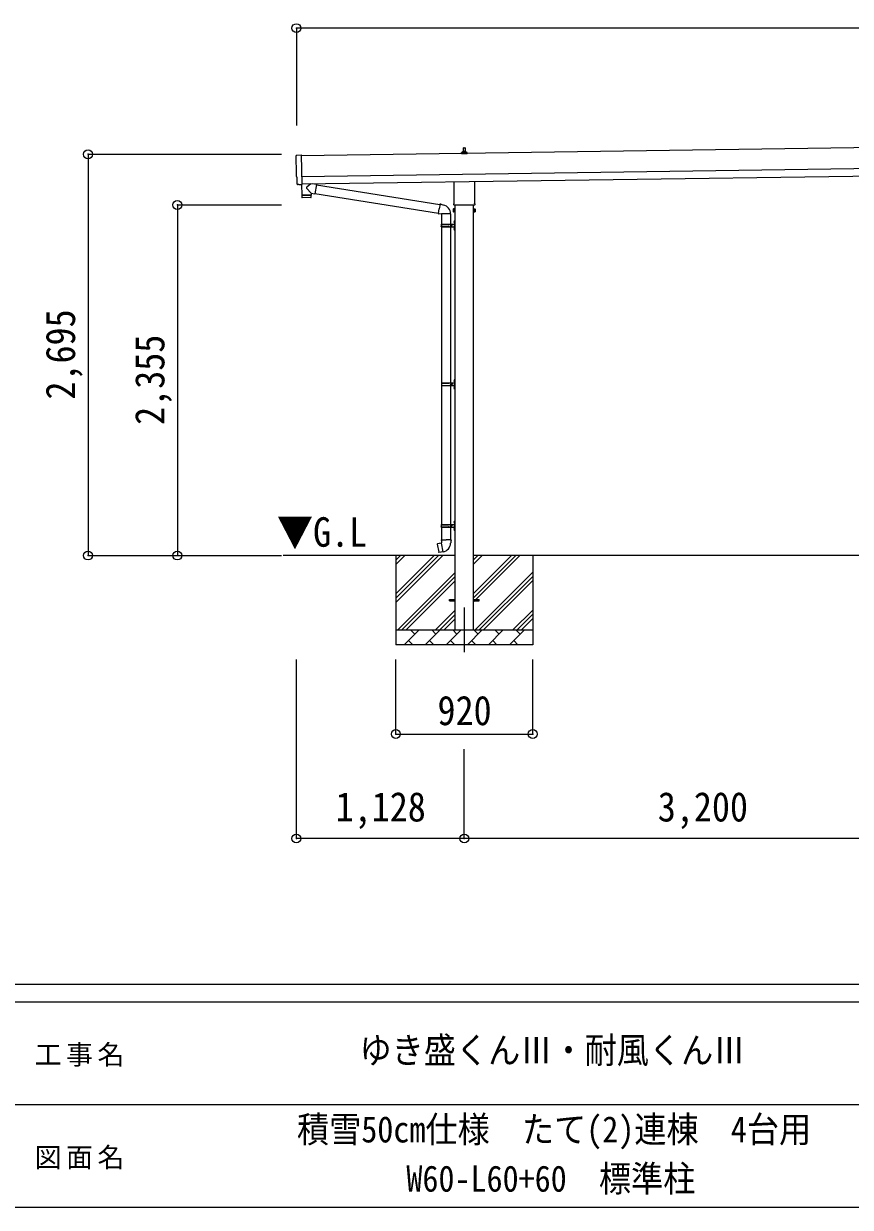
# Model space of a CAD drawing. Units: millimetres at full size, sheet at 1:60. Extents: x -16864 to 16864, y -11640 to 11640.
# Drawn here: x -814 to 4740, y -11640 to -3689 of the extents above; entities that cross this region are included whole.
import ezdxf
from ezdxf.enums import TextEntityAlignment as Align

# ---------------------------------------------------------------- set-up
doc = ezdxf.new("R2010")
doc.units = ezdxf.units.MM
doc.header["$LTSCALE"] = 60
doc.header["$PDMODE"] = 32
doc.header["$PDSIZE"] = 60
doc.linetypes.add('CHAIN1', pattern=[8, 5, -1, 1, -1])
for name, color, linetype, lineweight in [('0-1_Defpoints', 7, 'CHAIN1', 9), ('0-2_TEXT1', 4, 'Continuous', 9), ('0-3_SHAPE', 7, 'Continuous', 9), ('0-7_PARTS2', 7, 'Continuous', 9), ('0-8_TABLE1', 6, 'Continuous', 9), ('0-9_DIM1', 7, 'Continuous', 9), ('F-0', 7, 'Continuous', 9)]:
    doc.layers.add(name, color=color, linetype=linetype, lineweight=lineweight)
doc.styles.add('ＭＳ ゴシック', font='')
doc.styles.get('ＭＳ ゴシック').set_extended_font_data('MS Gothic')

msp = doc.modelspace()

# ---------------------------------------------------------------- linework, layer by layer
at = {"layer": '0-1_Defpoints'}
msp.add_line((2146.57, -7611.46), (2146.57, -7960.46), dxfattribs=at)
at = {"layer": '0-2_TEXT1'}
for p, q in [((6786.63, -4493.76), (1051.17, -4575.7)), ((2140.87, -4547.2), (2141.6, -4523.67)), ((2142.6, -4522.7), (2151.15, -4522.7)), ((2152.15, -4523.67), (2152.87, -4547.2)), ((2128.62, -4562.7), (2128.62, -4554.98)), ((2165.12, -4562.7), (2128.62, -4562.7)), ((2129.01, -4554.2), (2164.74, -4554.2)), ((2129.39, -4554.01), (2136.11, -4552.38)), ((2136.49, -4552.2), (2157.26, -4552.2)), ((2136.87, -4551.41), (2136.87, -4547.2)), ((2137.87, -4547.2), (2155.87, -4547.2)), ((2156.87, -4551.41), (2156.87, -4547.2)), ((2164.36, -4554.01), (2157.64, -4552.38)), ((2165.12, -4562.7), (2165.12, -4554.98)), ((1053.17, -4715.68), (6788.63, -4633.75)), ((1053.88, -4765.68), (6789.35, -4683.74)), ((1034.31, -4769.73), (1027.38, -4769.46)), ((2078.27, -4896.68), (2078.27, -4751.04)), ((2214.87, -4749.09), (2214.87, -4896.68)), ((2076.57, -4905.46), (2076.57, -4899.96)), ((2214.5, -4908.96), (2078.63, -4908.96)), ((2084.07, -4908.96), (2084.07, -7761.46)), ((2209.07, -7761.46), (2209.07, -4908.96)), ((2216.57, -4899.96), (2216.57, -4905.46)), ((2072.57, -4934.96), (2073.33, -4933.64)), ((2072.57, -4934.96), (2072.57, -4951.96)), ((2072.57, -4951.96), (2073.33, -4953.27)), ((2079.57, -4938.55), (2073.33, -4938.55)), ((2079.57, -4948.36), (2073.33, -4948.36)), ((2079.57, -4953.27), (2073.33, -4953.27)), ((2082.07, -4952.66), (2079.57, -4952.66)), ((2211.07, -4952.66), (2213.57, -4952.66)), ((2213.57, -4938.55), (2219.81, -4938.55)), ((2213.57, -4948.36), (2219.81, -4948.36)), ((2213.57, -4953.27), (2219.81, -4953.27)), ((2220.57, -4934.96), (2219.81, -4933.64)), ((2220.57, -4951.96), (2219.81, -4953.27)), ((2220.57, -4934.96), (2220.57, -4951.96)), ((2046.57, -7556.96), (2084.07, -7556.96)), ((2046.57, -7565.96), (2046.57, -7556.96)), ((2046.57, -7556.96), (2084.07, -7556.96)), ((2046.57, -7565.96), (2046.57, -7556.96)), ((2046.57, -7565.96), (2084.07, -7565.96)), ((2046.57, -7565.96), (2084.07, -7565.96)), ((2209.07, -7556.96), (2246.57, -7556.96)), ((2209.07, -7556.96), (2246.57, -7556.96)), ((2209.07, -7565.96), (2246.57, -7565.96)), ((2209.07, -7565.96), (2246.57, -7565.96)), ((2246.57, -7565.96), (2246.57, -7556.96)), ((2246.57, -7565.96), (2246.57, -7556.96))]:
    msp.add_line(p, q, dxfattribs=at)
for points in [[(1019.55, -4572.71), (1051.1, -4570.61), (1053.92, -4768.44)], [(1024.5, -4766.51), (1023.83, -4719.49), (1023.23, -4719.5)], [(1035.05, -4769.44), (1035.7, -4768.8), (1053.94, -4769.45)], [(2079.57, -4953.27), (2079.57, -4933.64), (2073.33, -4933.64)], [(2079.57, -4952.66), (2079.57, -4934.26), (2082.07, -4934.26)], [(2213.57, -4952.66), (2213.57, -4934.26), (2211.07, -4934.26)], [(2213.57, -4953.27), (2213.57, -4933.64), (2219.81, -4933.64)]]:
    msp.add_lwpolyline(points, dxfattribs=at)
for points in [[(2082.07, -4953.96), (2082.07, -4932.96), (2084.07, -4932.96), (2084.07, -4953.96)], [(2211.07, -4953.96), (2211.07, -4932.96), (2209.07, -4932.96), (2209.07, -4953.96)]]:
    msp.add_lwpolyline(points, close=True, dxfattribs=at)
for centre, radius, start, end in [((2142.6, -4523.7), 1, 90, 178.60509), ((2151.15, -4523.7), 1, 1.39491, 90), ((2129.62, -4554.98), 1, 103.62699, 180), ((2135.87, -4551.41), 1, 283.62699, 0), ((2140.96, -4547.83), 4.13, 90, 171.17633), ((2137.87, -4548.2), 1, 90, 180), ((2150.21, -4547.2), 4.83, 133.60282, 180), ((2143.54, -4547.2), 4.83, 0, 46.39718), ((2152.79, -4547.83), 4.13, 8.82367, 90), ((2155.87, -4548.2), 1, 0, 90), ((2157.87, -4551.41), 1, 180, 256.37301), ((2164.12, -4554.98), 1, 0, 76.37301), ((2080.57, -4899.96), 4, 125.09963, 180), ((2080.57, -4905.46), 4, 180, 194.47751), ((2080.57, -4905.46), 4, 194.47751, 241.04498), ((2212.57, -4905.46), 4, 298.95502, 345.52249), ((2212.57, -4899.96), 4, 0, 54.90037), ((2212.57, -4905.46), 4, 345.52249, 0), ((2076.91, -4936.09), 4.34, 145.61575, 214.38425), ((2088.81, -4943.46), 16.24, 162.41205, 197.58795), ((2076.91, -4950.82), 4.34, 145.61575, 214.38425), ((2216.22, -4936.09), 4.34, 325.61575, 34.38425), ((2204.33, -4943.46), 16.24, 342.41205, 17.58795), ((2216.22, -4950.82), 4.34, 325.61575, 34.38425)]:
    msp.add_arc(centre, radius, start, end, dxfattribs=at)
for centre, major_axis, ratio, start_param, end_param in [((1019.75, -4575.71), (-3, -0.04), 0.99863, 4.7647489, 6.2979817), ((-3744.62, -4714.2), (4762.89, 68.04), 0.99863, 6.2686928, 6.2979817), ((1023.17, -4715.1), (-4.41, -0.06), 0.99863, 6.2686928, 7.8539816), ((1027.5, -4766.46), (-2.15, -2.1), 0.9974, 5.5252311, 7.0411395), ((1034.35, -4768.73), (-0.717, -0.7), 0.9974, 0.7579542, 1.5707963)]:
    msp.add_ellipse(centre, major_axis=major_axis, ratio=ratio, start_param=start_param, end_param=end_param, dxfattribs=at)
at = {"layer": '0-3_SHAPE'}
for p, q in [((2084.07, -7261.46), (930.12, -7261.46)), ((1686.57, -7261.46), (1686.57, -7861.46)), ((1686.57, -7293.66), (1718.77, -7261.46)), ((1686.57, -7519.94), (1945.05, -7261.46)), ((1686.57, -7548.22), (1973.33, -7261.46)), ((1686.57, -7576.51), (2001.62, -7261.46)), ((1686.57, -7321.95), (1747.06, -7261.46)), ((1686.57, -7265.38), (1690.49, -7261.46)), ((5284.07, -7261.46), (2209.07, -7261.46)), ((2209.07, -7290.28), (2237.89, -7261.46)), ((2209.07, -7318.57), (2266.18, -7261.46)), ((2209.07, -7573.12), (2520.73, -7261.46)), ((2209.07, -7516.55), (2464.17, -7261.46)), ((2209.07, -7544.84), (2492.45, -7261.46)), ((2606.57, -7261.46), (2606.57, -7861.46)), ((1701.57, -7759.5), (2084.07, -7377)), ((2218.72, -7761.46), (2606.57, -7373.61)), ((1727.89, -7761.46), (2084.07, -7405.28)), ((1756.18, -7761.46), (2084.07, -7433.57)), ((2247.01, -7761.46), (2606.57, -7401.9)), ((2275.29, -7761.46), (2606.57, -7430.18)), ((1954.17, -7761.46), (2084.07, -7631.55)), ((2473.28, -7761.46), (2606.57, -7628.17)), ((1982.45, -7761.46), (2084.07, -7659.84)), ((2010.73, -7761.46), (2084.07, -7688.12)), ((2501.57, -7761.46), (2606.57, -7656.46)), ((2529.85, -7761.46), (2606.57, -7684.74)), ((1686.57, -7761.46), (2606.57, -7761.46)), ((1743.01, -7861.46), (1843.01, -7761.46)), ((1814.46, -7790.01), (1785.91, -7761.46)), ((1884.43, -7861.46), (1984.43, -7761.46)), ((1955.88, -7790.01), (1927.33, -7761.46)), ((2025.86, -7861.46), (2125.86, -7761.46)), ((2097.3, -7790.01), (2068.75, -7761.46)), ((2167.28, -7861.46), (2267.28, -7761.46)), ((2238.72, -7790.01), (2210.17, -7761.46)), ((2308.7, -7861.46), (2408.7, -7761.46)), ((2380.14, -7790.01), (2351.59, -7761.46)), ((2450.12, -7861.46), (2550.12, -7761.46)), ((2521.57, -7790.01), (2493.01, -7761.46)), ((2606.57, -7861.46), (1686.57, -7861.46)), ((1771.57, -7832.9), (1800.12, -7861.46)), ((1912.99, -7832.9), (1941.54, -7861.46)), ((2054.41, -7832.9), (2082.96, -7861.46)), ((2195.83, -7832.9), (2224.38, -7861.46)), ((2337.25, -7832.9), (2365.81, -7861.46)), ((2478.67, -7832.9), (2507.23, -7861.46))]:
    msp.add_line(p, q, dxfattribs=at)
at = {"layer": '0-8_TABLE1'}
for p, q in [((1018.57, -3718.82), (1018.57, -4373.15)), ((12877.57, -3718.82), (1018.57, -3718.82)), ((-381.43, -4566.16), (919.26, -4566.16)), ((-381.43, -4566.16), (-381.43, -7261.46)), ((218.57, -4906.46), (919.26, -4906.46)), ((218.57, -4906.46), (218.57, -7261.46)), ((-381.43, -7261.46), (919.26, -7261.46)), ((1018.26, -9162.46), (1018.26, -7960.46)), ((1686.57, -8460.46), (1686.57, -7960.46)), ((2606.57, -8460.46), (2606.57, -7960.46)), ((1686.57, -8460.46), (2606.57, -8460.46)), ((2146.57, -9162.46), (2146.57, -8562.46)), ((2146.57, -9162.46), (1018.26, -9162.46)), ((5346.57, -9162.46), (2146.57, -9162.46))]:
    msp.add_line(p, q, dxfattribs=at)
for p in [(1018.57, -3718.82), (1018.57, -3718.82), (-381.43, -4566.16), (218.57, -4906.46), (-381.43, -7261.46), (218.57, -7261.46), (1686.57, -8460.46), (2606.57, -8460.46), (1018.26, -9162.46), (2146.57, -9162.46)]:
    msp.add_point(p, dxfattribs=at)
at = {"layer": '0-9_DIM1'}
for p, q in [((1053.92, -4768.44), (1053.94, -4769.45)), ((1115.33, -4764.8), (1087.68, -4787.31)), ((1152.95, -4768.81), (1127.11, -4764.63)), ((1152.95, -4768.81), (1142.79, -4831.69)), ((1152.65, -4770.64), (1983, -4902.84)), ((1054.57, -4841.68), (1054.98, -4854.72)), ((1059.05, -4840.61), (1059.09, -4841.61)), ((1118.38, -4827.75), (1087.5, -4794.64)), ((1114.05, -4839.83), (1114.04, -4840.83)), ((1118.38, -4827.75), (1142.79, -4831.69)), ((1118.38, -4827.75), (1118.55, -4839.76)), ((1143.08, -4829.87), (1972.58, -4961.94)), ((1115.56, -4856.81), (1058.03, -4857.63)), ((1983.32, -4901.03), (1977.79, -4932.39)), ((1983.32, -4901.03), (1984.47, -4899.05)), ((1984.47, -4899.05), (1988.03, -4899.67)), ((1988.03, -4899.67), (1988.44, -4902.02)), ((2002.96, -4904.84), (2004.64, -4906.47)), ((2004.64, -4906.47), (2006.76, -4906.92)), ((1972.26, -4963.76), (1977.79, -4932.39)), ((1972.26, -4963.76), (1972.66, -4966.01)), ((1972.26, -4963.76), (1977.41, -4964.58)), ((1972.66, -4966.01), (1976.22, -4966.64)), ((1976.22, -4966.64), (1977.41, -4964.58)), ((1977.41, -4964.58), (1992.02, -4966.89)), ((1992.02, -4966.89), (1994.22, -4965.91)), ((2054.52, -4966.3), (1993.34, -4966.3)), ((1994.07, -4966.3), (1994.07, -5035.59)), ((2054.07, -4966.3), (2054.07, -5035.59)), ((1991.07, -5037.59), (2041.4, -5037.59)), ((1991.07, -5051.59), (2041.4, -5051.59)), ((1992.07, -5035.59), (2078.07, -5035.59)), ((1992.07, -5035.59), (1992.07, -5037.59)), ((1992.07, -5053.59), (1992.07, -5051.59)), ((1992.07, -5053.59), (2078.07, -5053.59)), ((1994.07, -5035.38), (1994.07, -6102.46)), ((2051.07, -5035.59), (2051.07, -5040.09)), ((2051.07, -5040.09), (2053.07, -5040.09)), ((2051.07, -5053.59), (2051.07, -5049.09)), ((2051.07, -5049.09), (2053.07, -5049.09)), ((2053.07, -5040.09), (2053.07, -5044.59)), ((2053.07, -5049.09), (2053.07, -5044.59)), ((2054.07, -5035.38), (2054.07, -6102.46)), ((2059.07, -5035.59), (2059.07, -5044.59)), ((2059.07, -5040.09), (2062.07, -5040.09)), ((2059.07, -5053.59), (2059.07, -5044.59)), ((2059.07, -5049.09), (2062.07, -5049.09)), ((2062.07, -5040.09), (2062.07, -5044.59)), ((2062.07, -5049.09), (2062.07, -5044.59)), ((2077.76, -5018.45), (2079.81, -5019.44)), ((2077.76, -5066.45), (2079.81, -5067.44)), ((2079.03, -5016.44), (2079.67, -5016.44)), ((2079.03, -5016.44), (2079.03, -5024.74)), ((2079.03, -5024.74), (2079.67, -5024.74)), ((2079.03, -5064.44), (2079.67, -5064.44)), ((2079.03, -5064.44), (2079.03, -5072.74)), ((2079.03, -5072.74), (2079.67, -5072.74)), ((2079.67, -5016.44), (2079.67, -5024.74)), ((2079.67, -5016.44), (2080.07, -5016.84)), ((2079.67, -5024.74), (2080.07, -5024.34)), ((2079.67, -5064.44), (2079.67, -5072.74)), ((2079.67, -5064.44), (2080.07, -5064.84)), ((2079.67, -5072.74), (2080.07, -5072.34)), ((2079.81, -5019.44), (2080.42, -5020.59)), ((2079.81, -5067.44), (2080.42, -5068.59)), ((2080.07, -5012.59), (2083.07, -5011.09)), ((2080.07, -5012.59), (2080.07, -5044.59)), ((2080.07, -5016.84), (2080.07, -5024.34)), ((2080.07, -5076.59), (2080.07, -5044.59)), ((2080.07, -5064.84), (2080.07, -5072.34)), ((2080.07, -5076.59), (2083.07, -5078.09)), ((2083.07, -5011.09), (2083.07, -5044.59)), ((2083.07, -5011.09), (2084.07, -5011.09)), ((2083.07, -5078.09), (2083.07, -5044.59)), ((2083.07, -5078.09), (2084.07, -5078.09)), ((2084.07, -5011.09), (2084.07, -5044.59)), ((2084.07, -5078.09), (2084.07, -5044.59)), ((1993.57, -6104.46), (2043.9, -6104.46)), ((1993.57, -6118.46), (2043.9, -6118.46)), ((1994.07, -6120.45), (1994.07, -7052.46)), ((1994.57, -6102.46), (1994.57, -6104.46)), ((1994.57, -6102.46), (2078.07, -6102.46)), ((1994.57, -6120.46), (1994.57, -6118.46)), ((1994.57, -6120.46), (2078.07, -6120.46)), ((2053.57, -6102.46), (2053.57, -6106.96)), ((2053.57, -6106.96), (2055.57, -6106.96)), ((2053.57, -6120.46), (2053.57, -6115.96)), ((2053.57, -6115.96), (2055.57, -6115.96)), ((2054.07, -6120.45), (2054.07, -7052.46)), ((2055.57, -6106.96), (2055.57, -6111.46)), ((2055.57, -6115.96), (2055.57, -6111.46)), ((2061.57, -6102.46), (2061.57, -6111.46)), ((2061.57, -6106.96), (2064.57, -6106.96)), ((2061.57, -6120.46), (2061.57, -6111.46)), ((2061.57, -6115.96), (2064.57, -6115.96)), ((2064.57, -6106.96), (2064.57, -6111.46)), ((2064.57, -6115.96), (2064.57, -6111.46)), ((2077.76, -6085.31), (2079.81, -6086.31)), ((2079.03, -6083.31), (2079.67, -6083.31)), ((2079.03, -6083.31), (2079.03, -6091.61)), ((2079.03, -6091.61), (2079.67, -6091.61)), ((2079.67, -6083.31), (2079.67, -6091.61)), ((2079.67, -6083.31), (2080.07, -6083.71)), ((2079.67, -6091.61), (2080.07, -6091.21)), ((2079.81, -6086.31), (2080.42, -6087.46)), ((2080.07, -6079.46), (2083.07, -6077.96)), ((2080.07, -6079.46), (2080.07, -6111.46)), ((2080.07, -6083.71), (2080.07, -6091.21)), ((2080.07, -6143.46), (2080.07, -6111.46)), ((2083.07, -6077.96), (2083.07, -6111.46)), ((2083.07, -6077.96), (2084.07, -6077.96)), ((2083.07, -6144.96), (2083.07, -6111.46)), ((2084.07, -6077.96), (2084.07, -6111.46)), ((2084.07, -6144.96), (2084.07, -6111.46)), ((2077.76, -6133.31), (2079.81, -6134.31)), ((2079.03, -6131.31), (2079.67, -6131.31)), ((2079.03, -6131.31), (2079.03, -6139.61)), ((2079.03, -6139.61), (2079.67, -6139.61)), ((2079.67, -6131.31), (2079.67, -6139.61)), ((2079.67, -6131.31), (2080.07, -6131.71)), ((2079.67, -6139.61), (2080.07, -6139.21)), ((2079.81, -6134.31), (2080.42, -6135.46)), ((2080.07, -6131.71), (2080.07, -6139.21)), ((2080.07, -6143.46), (2083.07, -6144.96)), ((2083.07, -6144.96), (2084.07, -6144.96)), ((1991.07, -7054.46), (2041.4, -7054.46)), ((1991.07, -7068.46), (2041.4, -7068.46)), ((1992.07, -7052.46), (2078.07, -7052.46)), ((1992.07, -7052.46), (1992.07, -7054.46)), ((1992.07, -7070.46), (1992.07, -7068.46)), ((1992.07, -7070.46), (2078.07, -7070.46)), ((1994.07, -7070.46), (1994.07, -7155.38)), ((2051.07, -7052.46), (2051.07, -7056.96)), ((2051.07, -7056.96), (2053.07, -7056.96)), ((2051.07, -7070.46), (2051.07, -7065.96)), ((2051.07, -7065.96), (2053.07, -7065.96)), ((2053.07, -7056.96), (2053.07, -7061.46)), ((2053.07, -7065.96), (2053.07, -7061.46)), ((2054.07, -7070.46), (2054.07, -7155.38)), ((2059.07, -7052.46), (2059.07, -7061.46)), ((2059.07, -7056.96), (2062.07, -7056.96)), ((2059.07, -7070.46), (2059.07, -7061.46)), ((2059.07, -7065.96), (2062.07, -7065.96)), ((2062.07, -7056.96), (2062.07, -7061.46)), ((2062.07, -7065.96), (2062.07, -7061.46)), ((2077.76, -7035.31), (2079.81, -7036.31)), ((2079.03, -7033.31), (2079.67, -7033.31)), ((2079.03, -7033.31), (2079.03, -7041.61)), ((2079.03, -7041.61), (2079.67, -7041.61)), ((2079.67, -7033.31), (2079.67, -7041.61)), ((2079.67, -7033.31), (2080.07, -7033.71)), ((2079.67, -7041.61), (2080.07, -7041.21)), ((2079.81, -7036.31), (2080.42, -7037.46)), ((2080.07, -7029.46), (2083.07, -7027.96)), ((2080.07, -7029.46), (2080.07, -7061.46)), ((2080.07, -7033.71), (2080.07, -7041.21)), ((2080.07, -7093.46), (2080.07, -7061.46)), ((2083.07, -7027.96), (2083.07, -7061.46)), ((2083.07, -7027.96), (2084.07, -7027.96)), ((2083.07, -7094.96), (2083.07, -7061.46)), ((2084.07, -7027.96), (2084.07, -7061.46)), ((2084.07, -7094.96), (2084.07, -7061.46)), ((1992.22, -7155.38), (1990.07, -7156.17)), ((1992.22, -7155.38), (2024.07, -7155.38)), ((1992.22, -7155.38), (1992.31, -7160.6)), ((2055.92, -7155.38), (2024.07, -7155.38)), ((2055.92, -7155.38), (2058.07, -7156.17)), ((2077.76, -7083.31), (2079.81, -7084.31)), ((2079.03, -7081.31), (2079.67, -7081.31)), ((2079.03, -7081.31), (2079.03, -7089.61)), ((2079.03, -7089.61), (2079.67, -7089.61)), ((2079.67, -7081.31), (2079.67, -7089.61)), ((2079.67, -7081.31), (2080.07, -7081.71)), ((2079.67, -7089.61), (2080.07, -7089.21)), ((2079.81, -7084.31), (2080.42, -7085.46)), ((2080.07, -7081.71), (2080.07, -7089.21)), ((2080.07, -7093.46), (2083.07, -7094.96)), ((2083.07, -7094.96), (2084.07, -7094.96)), ((1965.61, -7183.84), (1964.8, -7185)), ((1964.8, -7185), (1974.42, -7239.56)), ((1993.47, -7178.59), (1965.61, -7183.84)), ((1978.35, -7181.23), (1978.14, -7181.47)), ((1990.07, -7156.17), (1990.07, -7159.78)), ((1990.07, -7159.78), (1992.31, -7160.6)), ((1992.31, -7160.6), (1992.57, -7175.38)), ((1992.57, -7175.38), (1993.92, -7177.38)), ((2003.83, -7235.88), (1993.7, -7178.41)), ((1993.72, -7177.59), (1993.72, -7178.29)), ((1993.92, -7177.38), (1993.88, -7177.39)), ((2054.25, -7177.33), (2054.18, -7179.49)), ((2055.57, -7175.38), (2054.25, -7177.33)), ((2058.07, -7159.78), (2055.83, -7160.6)), ((2058.07, -7156.17), (2058.07, -7159.78)), ((1988.44, -7238.47), (1988.16, -7238.32)), ((2004.13, -7236.64), (2003.89, -7235.98))]:
    msp.add_line(p, q, dxfattribs=at)
for points in [[(1053.54, -4769.43), (1054.55, -4840.68), (1118.55, -4839.76)], [(1118.52, -4853.82), (1118.56, -4840.76), (1054.57, -4841.68)], [(1983.32, -4901.03), (1988.44, -4902.02), (2002.96, -4904.84)], [(2077.76, -5022.74), (2079.81, -5021.74), (2080.42, -5020.59)], [(2077.76, -5070.74), (2079.81, -5069.74), (2080.42, -5068.59)], [(2077.76, -6089.6), (2079.81, -6088.61), (2080.42, -6087.46)], [(2077.76, -6137.6), (2079.81, -6136.61), (2080.42, -6135.46)], [(2077.76, -7039.6), (2079.81, -7038.61), (2080.42, -7037.46)], [(2055.92, -7155.38), (2055.83, -7160.6), (2055.57, -7175.38)], [(2077.76, -7087.6), (2079.81, -7086.61), (2080.42, -7085.46)], [(1980.59, -7181.01), (1980.31, -7180.86), (1978.35, -7181.23)], [(2003.56, -7235.79), (1975.58, -7240.39), (1974.42, -7239.56)], [(1990.63, -7237.91), (1990.42, -7238.15), (1988.44, -7238.47)]]:
    msp.add_lwpolyline(points, dxfattribs=at)
for centre, radius, start, end in [((1090.99, -4791.06), 5, 131.47396, 225.79244), ((1057.98, -4854.63), 3, 181.81845, 270.86677), ((1115.52, -4853.81), 3, 270.81845, 359.81845), ((1994.22, -4965.91), 60.3, 359.62495, 78), ((2039.82, -5044.59), 49.25, 171.82876, 180.00002), ((2039.82, -5044.59), 49.25, 180.00002, 188.17127), ((2041.4, -5035.59), 2, 270, 359.99998), ((2041.4, -5053.59), 2, 0.00005, 90.00004), ((2083.36, -5020.59), 6, 136.21765, 223.78235), ((2083.36, -5068.59), 6, 136.21765, 223.78235), ((2078.07, -5033.59), 2, 270, 359.99998), ((2078.07, -5055.59), 2, 0.00005, 90.00004), ((2042.32, -6111.46), 49.25, 171.82876, 180.00002), ((2042.32, -6111.46), 49.25, 180.00002, 188.17127), ((2043.9, -6102.46), 2, 270, 359.99998), ((2043.9, -6120.46), 2, 0.00005, 90.00004), ((2083.36, -6087.46), 6, 136.21765, 223.78235), ((2078.07, -6100.46), 2, 270, 359.99998), ((2078.07, -6122.46), 2, 0.00005, 90.00004), ((2083.36, -6135.46), 6, 136.21765, 223.78235), ((2039.82, -7061.46), 49.25, 171.82876, 180.00002), ((2039.82, -7061.46), 49.25, 180.00002, 188.17127), ((2041.4, -7052.46), 2, 270, 359.99998), ((2041.4, -7070.46), 2, 0.00005, 90.00004), ((2083.36, -7037.46), 6, 136.21765, 223.78235), ((2078.07, -7050.46), 2, 270, 359.99998), ((2078.07, -7072.46), 2, 0.00005, 90.00004), ((2083.36, -7085.46), 6, 136.21765, 223.78235), ((1993.42, -7178.29), 0.3, 280.66842, 0), ((1993.92, -7177.59), 0.2, 100, 180), ((1993.92, -7177.38), 60.3, 279.96938, 358), ((2003.61, -7236.08), 0.3, 20, 99.33158), ((2004.32, -7236.58), 0.2, 200, 279.96938)]:
    msp.add_arc(centre, radius, start, end, dxfattribs=at)
at = {"layer": 'F-0', "color": 5, "lineweight": 5}
for p, q in [((-16864.12, -10140), (16015.88, -10140)), ((-16864.12, -10260), (10682.37, -10260)), ((-6897.63, -10950), (5402.37, -10950)), ((-16864.12, -11640), (16015.88, -11640))]:
    msp.add_line(p, q, dxfattribs=at)

# ---------------------------------------------------------------- texts
at = {"layer": '0-7_PARTS2', "style": 'ＭＳ ゴシック', "width": 0.9}
msp.add_text('▼G.L', height=197.9, dxfattribs=at).set_placement((887.4, -7261.74), align=Align.BOTTOM_LEFT)
at = {"layer": '0-8_TABLE1', "color": 7, "style": 'ＭＳ ゴシック', "width": 0.9}
for s, p in [('2,695', (-408.93, -6213.81)), ('2,355', (191.07, -6383.96))]:
    msp.add_text(s, height=197.9, rotation=90, dxfattribs=at).set_placement(p, align=Align.BOTTOM_LEFT)
for s, p in [('920', (1966.57, -8460.46)), ('1,128', (1282.41, -9107.46)), ('3,200', (3446.57, -9107.46))]:
    msp.add_text(s, height=197.9, dxfattribs=at).set_placement(p, align=Align.BOTTOM_LEFT)
at = {"layer": 'F-0', "style": 'ＭＳ ゴシック', "width": 0.9}
for s, p in [('ゆき盛くんⅢ・耐風くんⅢ', (1442.37, -10725)), ('積雪50cm仕様\u3000たて(2)連棟\u30004台用', (1022.37, -11256.91)), ('W60-L60+60\u3000標準柱', (1757.37, -11587.74))]:
    msp.add_text(s, height=176, dxfattribs=at).set_placement(p, align=Align.BOTTOM_LEFT)
at = {"layer": 'F-0', "char_height": 132, "attachment_point": 7, "style": 'ＭＳ ゴシック'}
for s, insert in [('\\T1.17;工事名', (-739.42, -10695)), ('\\T1.17;図面名', (-739.42, -11385))]:
    msp.add_mtext(s, dxfattribs=dict(at, insert=insert))

doc.saveas('drawing.dxf')
